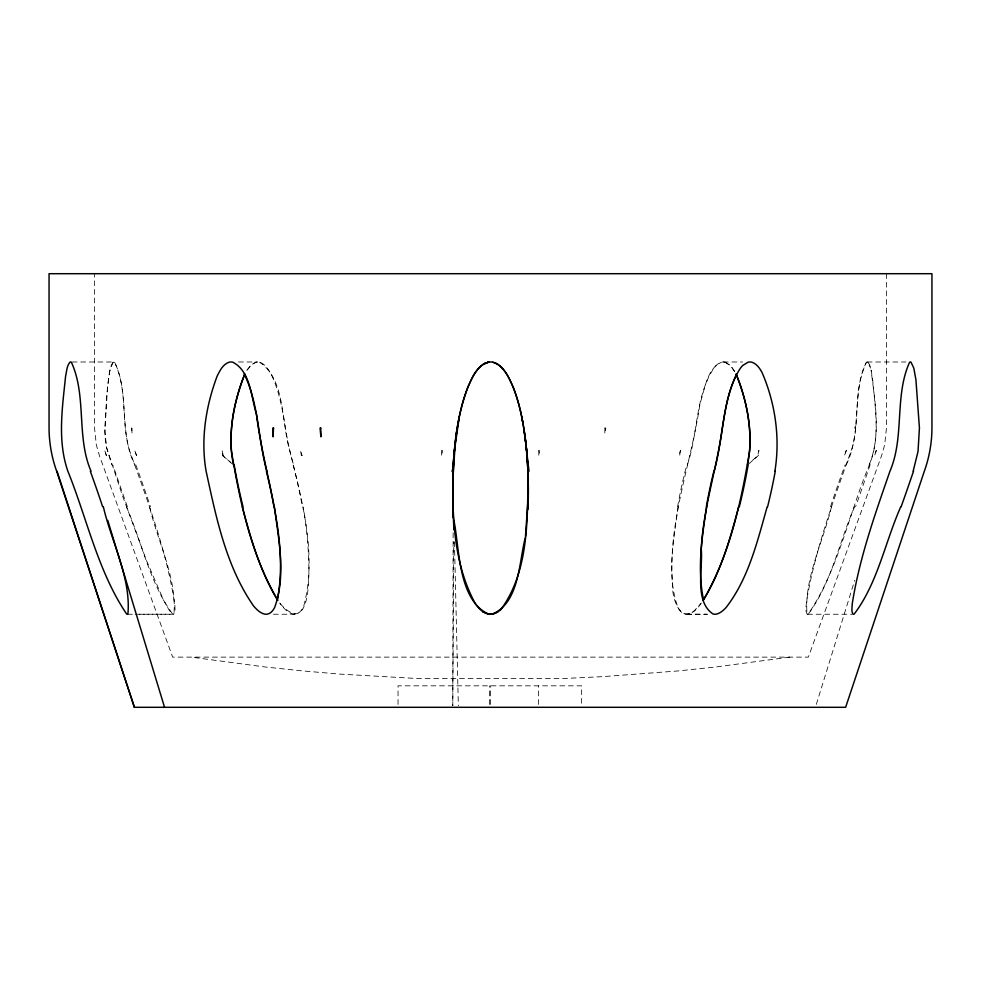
<?xml version="1.0" encoding="UTF-8"?>
<svg xmlns="http://www.w3.org/2000/svg" width="981" height="981" viewBox="0 0 981 981"><rect width="100%" height="100%" fill="white"/><g stroke="black" fill="none" stroke-linecap="round" stroke-linejoin="round"><path stroke-width="0.74" stroke-dasharray="4.91 3.68" d="M398.041 704.444L398.041 685.829L581.647 685.829L581.647 704.444M489.593 704.444L489.593 685.829M490.61 704.444L490.61 685.829M538.373 704.444L538.373 685.829M886.542 273.699L886.456 428.035L884.69 444.822L881.588 455.65L808.344 657.123L172.656 657.123L99.412 455.65L96.31 444.822L94.544 428.035L94.458 273.699M453.136 532.879L452.781 705.78L453.798 541.868M867.903 362.247C871.753 367.004 871.336 373.957 872.673 379.635C875.187 408.967 880.852 440.077 868.087 467.974C848.357 516.141 837.762 570.893 808.185 614.118A10.901 3.201 -70.9 0 1 807.044 614.045C804.653 610.035 806.615 604.762 806.676 600.421C815.64 547.913 834.524 497.784 852.195 447.765C860.067 420.089 853.262 388.194 866.407 362.247A11.49 3.556 -88.2 0 1 867.915 362.247L870.601 368.12M748.552 464.074L758.264 455.65L758.902 450.291L757.712 455.65L750.539 462.198M678.116 506.748C673.861 539.709 666.209 575.406 677.994 607.607C679.453 610.403 681.623 613.26 684.848 614.045A10.901 8.375 -60.7 0 0 688.086 614.081L694.033 610.991L700.851 603.646M687.276 465.019C698.435 432.915 694.83 395.723 714.683 366.968A22.968 18.602 -87.5 0 1 716.719 364.883A19.13 15.488 -87.4 0 1 717.602 364.135L721.342 362.247A11.502 9.295 -87.1 0 1 725.253 362.247M816.327 704.383L854.709 580.286M831.483 506.748C823.341 541.549 804.064 577.907 807.044 614.057M869.08 465.019C881.576 434.926 874.831 401.523 871.128 370.352M854.61 506.748C839.086 541.917 831.52 582.972 808.27 614.081M846.088 465.019C862.397 433.05 851.128 393.896 866.468 362.21M855.69 425.815L854.561 428.035L855.542 428.035M246.869 370.364L251.246 364.883L255.771 362.247A11.502 9.295 87.1 0 1 259.658 362.247C265.925 364.258 269.186 370.793 272.056 376.189C285.091 404.209 284.024 435.969 293.724 465.019M247.151 369.935L251.43 364.711L255.906 362.21M701.28 603.07C683.806 629.312 671.445 603.07 672.39 581.782C668.086 520.604 691.507 462.922 700.066 403.228C704.922 389.715 706.528 369.04 721.476 362.21M135.096 614.241L173.367 614.241C176.065 612.843 174.643 608.478 174.937 606.074C167.567 554.24 148.977 504.712 131.393 455.65C119.621 425.962 128.916 390.708 114.544 362.21A11.49 3.544 88.2 0 0 113.097 362.234L109.97 369.935L107.628 385.41L104.844 431.64L106.647 447.765L111.92 465.019M113.158 362.21L111.258 365.324L109.369 372.866L106.696 395.441L104.893 428.035L105.175 438.323L106.745 448.194L122.515 495.846L146.66 560.924L163.68 600.421L169.382 610.525L173.367 614.241M789.742 657.123L715.308 667.043L677.957 670.955L602.935 676.632L565.485 678.411L415.515 678.411L340.456 674.143L303.043 670.955L265.692 667.043L191.258 657.123M273.38 614.241L294.508 614.241C299.119 614.229 302.099 609.863 303.742 606.074C317.39 555.16 302.074 501.242 290.02 451.444C281.13 423.657 285.962 379.451 259.524 362.21M280.149 603.646C323.252 650.918 305.974 515.246 302.884 506.748M72.14 361.989L113.845 361.989M238.432 361.989L257.709 361.989M723.291 361.989L742.568 361.989M867.155 361.989L905.88 361.989M223.288 455.65L222.098 450.291L222.736 455.65L230.461 462.198M139.277 614.241L173.465 614.241M686.761 614.241L707.448 614.241M807.535 614.241L852.121 614.241M127.444 614.241L133.563 614.241M686.492 614.241L707.24 614.241M294.508 614.241C287.911 613.787 283.484 607.766 279.72 603.07M725.094 362.21L730.502 365.594L735.247 372.302M725.229 362.247L730.698 365.803L735.554 372.866M114.593 362.247C129.774 393.994 118.689 433.05 134.912 465.019M222.736 455.65L232.448 464.074M126.39 506.748C141.84 541.966 149.553 582.837 172.668 614.045A10.901 3.201 70.9 0 0 173.907 614.081C177.095 577.993 157.561 541.524 149.517 506.748M454.436 541.868L458.348 705.768M127.395 506.711A471.383 94.434 69.6 0 1 113.06 465.386M135.783 464.822A471.37 177.917 68.3 0 1 150.449 506.76M293.196 465.068A471.383 381.425 54.4 0 1 302.381 506.736M677.601 506.748A471.37 382.369 -54.2 0 1 686.749 464.957M870.147 464.663A471.358 96.261 -69.5 0 1 855.555 506.785M830.49 506.772A471.37 178.015 -68.3 0 1 845.168 464.81M604.885 428.035L604.823 433.663L605.829 428.035L604.885 428.035M538.974 450.291L538.753 455.65L539.525 455.65L538.974 450.291M442.026 450.291L441.475 455.65L442.247 455.65L442.026 450.291M680.471 450.291L679.637 455.65L678.938 455.65L680.471 450.291M846.358 450.291L844.433 455.65L846.358 450.291M876.315 450.291L874.598 455.65L876.315 450.291M131.81 428.035L131.994 433.663L131.81 428.035M106.402 455.65L104.685 450.291L106.402 455.65M136.567 455.65L134.642 450.291L136.567 455.65M302.062 455.65L301.363 455.65L300.529 450.291L302.062 455.65"/><path stroke-width="1.47" d="M453.161 517.576L453.173 508.403M528.269 494.473L528.293 484.675A471.211 440.727 -14.7 0 1 528.379 494.449M453.872 529.617C451.763 481.867 451.113 432.388 467.937 386.845C472.327 377.391 477.44 364.564 488.906 362.099M488.097 362.234A11.49 11.49 0 0 1 492.916 362.247C503.854 365.337 508.759 377.513 513.063 386.845C523.241 413.737 526.65 442.615 527.999 471.174C527.398 517.257 529.519 570.12 501.168 609.127C498.164 612.107 494.154 614.511 489.789 614.216C483.437 613.726 478.728 608.527 475.319 603.646C451.407 559.71 451.824 506.993 453.737 458.274C456.165 429.972 459.917 400.775 473.504 375.429C476.974 369.849 481.45 363.73 488.256 362.21M452.707 481.867L455.392 441.094M528.269 495.846L525.448 536.509M453.933 455.65L452.768 467.483M454.301 451.444L459.353 416.52M525.24 537.907C518.986 561.659 519.489 602.677 492.425 614.081M456.373 433.663L457.232 428.035M774.892 471.174C780.336 438.041 775.297 402.97 761.955 372.302C759.576 368.206 756.633 363.571 751.789 362.21A11.502 9.307 -87.8 0 0 748.025 362.234L742.924 365.324A23.924 19.387 -87.8 0 0 740.447 368.133C726.381 389.665 724.567 416.385 720.348 441.094C713.91 477.085 703.181 512.376 701.243 549.09C703.169 567.864 693.837 601.243 713.064 614.008A10.889 8.363 -60.4 0 0 716.62 614.057C720.41 613.137 723.414 610.366 726.014 607.607C748.577 578.582 757.332 541.475 767.191 506.748M706.639 506.748C701.93 537.294 697.123 568.98 703.487 599.636M747.461 465.019C753.837 434.509 747.485 402.357 736.044 373.896C746.026 398.041 751.483 424.859 749.594 451.064C741.072 502.419 729.729 555.05 703.132 600.421M277.304 600.421C289.346 537.416 263.938 476.055 256.433 414.068C251.038 397.342 250.756 371.419 232.84 362.21A11.502 9.295 87.5 0 0 229.076 362.234C222.883 364.258 219.805 370.806 217.108 376.189C205.863 406.171 200.541 439.365 206.108 471.174C216.188 517.539 226.059 566.503 253.65 606.074C256.605 609.446 259.977 613.015 264.514 614.081A10.901 8.363 60.4 0 0 268.058 613.971C271.124 613.051 273.172 610.317 274.594 607.607C286.305 575.381 278.616 539.709 274.361 506.748M714.217 471.174C722.862 439.562 722.102 405.545 736.032 375.429M738.668 506.748C730.195 538.704 721.01 571.212 703.647 599.636M913.152 471.174L918.032 451.444L919.43 428.035L915.911 379.635L913.802 368.12L911.03 362.21A11.502 3.556 -88.4 0 0 909.595 362.247C894.255 395.968 904.74 436.753 889.975 471.174C874.942 514.498 859.393 558.177 852.281 603.646C852.256 606.981 851.054 610.967 852.943 614.008A10.889 3.188 -70.6 0 0 854.144 614.118C877.676 583.205 885.169 541.892 900.779 506.748M453.148 467.974L451.983 471.174L453.001 471.174M244.171 375.429C233.564 403.62 227.151 435.037 233.539 465.019M244.907 373.982C234.986 398.114 229.493 424.883 231.406 451.052C239.928 502.419 251.271 555.05 277.868 600.421M500.261 609.974L500.899 609.397M497.907 611.801L492.83 614.008A10.901 10.337 0 0 1 488.403 614.045C457.882 599.82 459.562 547.839 453.921 520.433L454.142 529.617M483.204 364.356L488.661 362.136M483.523 364.147L485.485 363.093M523.842 428.439L526.343 447.728L527.999 471.174L529.017 471.174C524.86 438.863 523.609 404.687 507.496 375.429C504.026 369.849 499.55 363.73 492.744 362.21M134.385 707.301L845.634 707.301L924.347 471.174C929.301 457.354 931.889 442.713 931.95 428.035L931.95 273.699L49.05 273.699L49.05 428.035C49.111 442.713 51.699 457.354 56.653 471.174L134.385 707.301L57.008 471.174M488.415 614.057L489.225 614.167M488.17 614.008L483.081 611.801M496.263 363.46L497.796 364.356M482.873 611.654L483.927 612.328M277.353 599.636C259.99 571.212 250.805 538.704 242.332 506.748M244.195 373.982C259.033 404.307 257.954 439.071 266.783 471.174M91.025 471.174C76.138 436.778 86.904 395.821 71.355 362.21A11.502 3.556 88.4 0 0 69.921 362.234C66.647 365.999 66.733 371.578 65.592 376.189C62.404 407.63 57.241 440.555 67.848 471.174C86.978 518.422 97.892 571.469 126.623 614.008A10.889 3.188 70.6 0 0 127.898 614.118C131.209 578.128 111.282 541.5 103.348 506.748M107.775 520.433L164.55 707.301M521.647 416.52L522.873 423.167M525.264 438.323L525.681 441.634M526.049 444.896L526.699 451.444M527.067 455.65L527.852 467.974A471.211 440.727 -14.7 0 1 528.342 480.482M527.999 471.174L528.244 480.347M243.006 506.736A471.383 330.805 61.3 0 1 234.189 465.08M90.338 471.297A472.511 172.582 68.4 0 1 102.637 506.723M266.366 471.211A472.462 380.052 54.8 0 1 273.957 506.736M527.619 465.019A471.395 440.763 -15.3 0 1 527.803 506.748M453.185 506.748A471.37 440.763 15.2 0 1 453.369 465.019M492.18 614.118A10.84 10.276 0 0 1 488.992 614.143M748.123 464.945A471.383 332.069 -61.2 0 1 739.331 506.748M775.284 471.138A472.511 335.576 -60.9 0 1 767.596 506.748M706.345 506.748A472.413 380.738 -54.7 0 1 713.91 471.15M528.354 495.846A471.211 440.727 -14.7 0 1 527.876 509.715M913.544 471.076A472.535 100.307 -69.5 0 1 901.122 506.76M273.54 428.035L273.037 436.839L272.89 428.035L273.54 428.035M320.75 428.035L320.076 428.035L320.873 436.839L320.75 428.035"/></g></svg>
